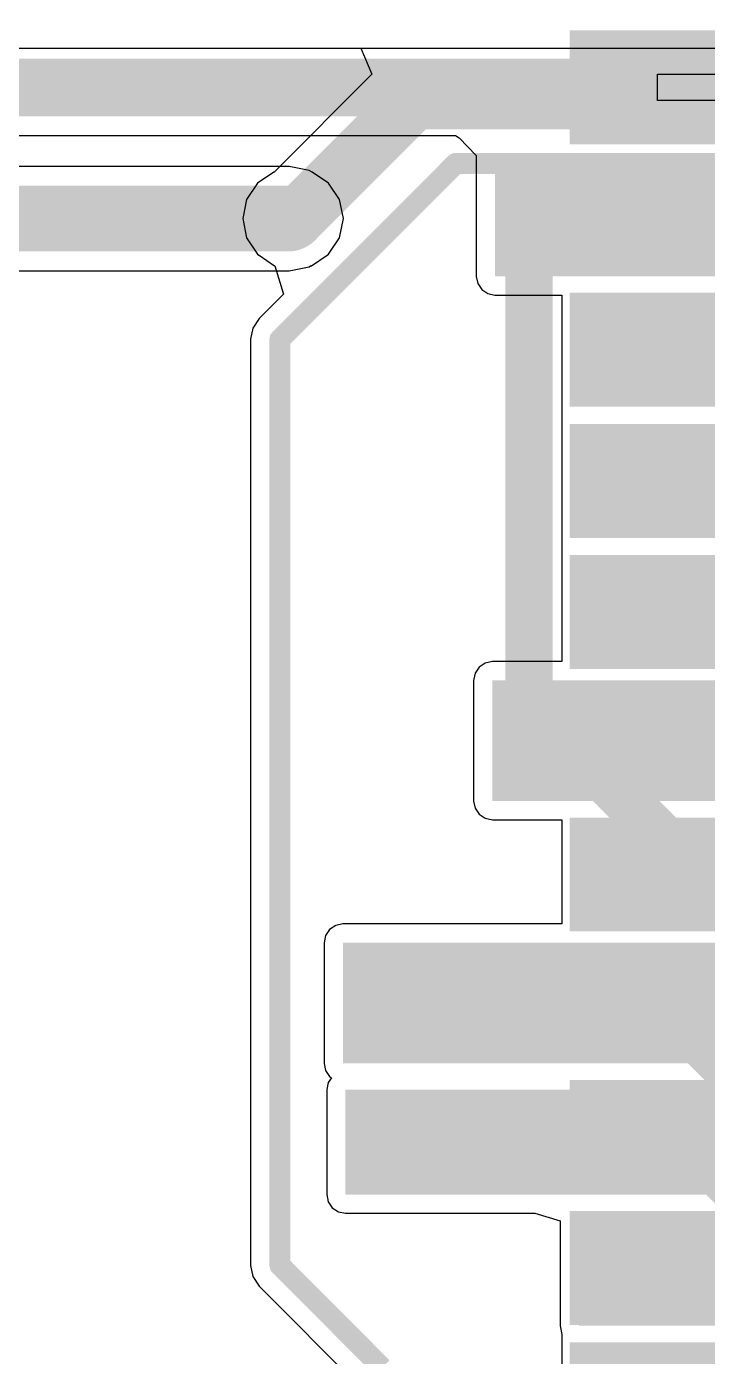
# Model space of a CAD drawing. Header units: millimetres. Extents: x -0.71 to 2.98, y -0.65 to 2.9.
# Drawn here: x 1.307 to 1.567, y 2.079 to 2.586 of the extents above; entities that cross this region are included whole.
import ezdxf

# ---------------------------------------------------------------- set-up
doc = ezdxf.new("R2010")
doc.units = ezdxf.units.MM
doc.header["$MEASUREMENT"] = 0
for name, color, linetype in [('BottomLayer', 5, 'Continuous'), ('BottomSolder', 6, 'Continuous'), ('Mechanical2', 216, 'Continuous'), ('TopLayer', 1, 'Continuous'), ('TopPaste', 8, 'Continuous'), ('TopSolder', 216, 'Continuous'), ('ViaHoleLayer', 16, 'Continuous')]:
    doc.layers.add(name, color=color, linetype=linetype)

# ---------------------------------------------------------------- blocks, each defined once
blk = doc.blocks.new('ESP32_WROVER_E_N8R8_253')
at = {"layer": 'TopLayer'}
for points in [[(0.31496, 0.46772), (0.37402, 0.46772), (0.37402, 0.43228), (0.31496, 0.43228)], [(0.31496, 0.41772), (0.37402, 0.41772), (0.37402, 0.38228), (0.31496, 0.38228)], [(0.31496, 0.36772), (0.37402, 0.36772), (0.37402, 0.33228), (0.31496, 0.33228)], [(0.31496, 0.31772), (0.37402, 0.31772), (0.37402, 0.28228), (0.31496, 0.28228)], [(0.31496, 0.26772), (0.37402, 0.26772), (0.37402, 0.23228), (0.31496, 0.23228)], [(0.31496, 0.21772), (0.37402, 0.21772), (0.37402, 0.18228), (0.31496, 0.18228)], [(0.31496, 0.16772), (0.37402, 0.16772), (0.37402, 0.13228), (0.31496, 0.13228)], [(0.31496, 0.11772), (0.37402, 0.11772), (0.37402, 0.08228), (0.31496, 0.08228)], [(0.31496, 0.06772), (0.37402, 0.06772), (0.37402, 0.03228), (0.31496, 0.03228)], [(0.31496, 0.01772), (0.37402, 0.01772), (0.37402, -0.01772), (0.31496, -0.01772)], [(0.31496, -0.03228), (0.37402, -0.03228), (0.37402, -0.06772), (0.31496, -0.06772)]]:
    blk.add_hatch(color=1, dxfattribs=at).paths.add_polyline_path(points)
at = {"layer": 'TopPaste'}
for points in [[(0.31496, 0.46772), (0.37402, 0.46772), (0.37402, 0.43228), (0.31496, 0.43228)], [(0.31496, 0.41772), (0.37402, 0.41772), (0.37402, 0.38228), (0.31496, 0.38228)], [(0.31496, 0.36772), (0.37402, 0.36772), (0.37402, 0.33228), (0.31496, 0.33228)], [(0.31496, 0.31772), (0.37402, 0.31772), (0.37402, 0.28228), (0.31496, 0.28228)], [(0.31496, 0.26772), (0.37402, 0.26772), (0.37402, 0.23228), (0.31496, 0.23228)], [(0.31496, 0.21772), (0.37402, 0.21772), (0.37402, 0.18228), (0.31496, 0.18228)], [(0.31496, 0.16772), (0.37402, 0.16772), (0.37402, 0.13228), (0.31496, 0.13228)], [(0.31496, 0.11772), (0.37402, 0.11772), (0.37402, 0.08228), (0.31496, 0.08228)], [(0.31496, 0.06772), (0.37402, 0.06772), (0.37402, 0.03228), (0.31496, 0.03228)], [(0.31496, 0.01772), (0.37402, 0.01772), (0.37402, -0.01772), (0.31496, -0.01772)], [(0.31496, -0.03228), (0.37402, -0.03228), (0.37402, -0.06772), (0.31496, -0.06772)]]:
    blk.add_hatch(color=8, dxfattribs=at).paths.add_polyline_path(points)
at = {"layer": 'TopSolder'}
for points in [[(0.31096, 0.47172), (0.37802, 0.47172), (0.37802, 0.42828), (0.31096, 0.42828)], [(0.31096, 0.42172), (0.37802, 0.42172), (0.37802, 0.37828), (0.31096, 0.37828)], [(0.31096, 0.37172), (0.37802, 0.37172), (0.37802, 0.32828), (0.31096, 0.32828)], [(0.31096, 0.32172), (0.37802, 0.32172), (0.37802, 0.27828), (0.31096, 0.27828)], [(0.31096, 0.27172), (0.37802, 0.27172), (0.37802, 0.22828), (0.31096, 0.22828)], [(0.31096, 0.22172), (0.37802, 0.22172), (0.37802, 0.17828), (0.31096, 0.17828)], [(0.31096, 0.17172), (0.37802, 0.17172), (0.37802, 0.12828), (0.31096, 0.12828)], [(0.31096, 0.12172), (0.37802, 0.12172), (0.37802, 0.07828), (0.31096, 0.07828)], [(0.31096, 0.07172), (0.37802, 0.07172), (0.37802, 0.02828), (0.31096, 0.02828)], [(0.31096, 0.02172), (0.37802, 0.02172), (0.37802, -0.02172), (0.31096, -0.02172)], [(0.31096, -0.02828), (0.37802, -0.02828), (0.37802, -0.07172), (0.31096, -0.07172)]]:
    blk.add_hatch(color=216, dxfattribs=at).paths.add_polyline_path(points)

msp = doc.modelspace()

# ---------------------------------------------------------------- hatches: boundary and pattern name
at = {"layer": 'BottomLayer'}
h = msp.add_hatch(color=5, dxfattribs=at)
edge = h.paths.add_edge_path()
edge.add_arc((1.409, 2.513), 0.01181, 0, 360)
h = msp.add_hatch(color=5, dxfattribs=at)
edge = h.paths.add_edge_path()
edge.add_arc((1.499, 2.506), 0.01181, 0, 360)
h = msp.add_hatch(color=5, dxfattribs=at)
edge = h.paths.add_edge_path()
edge.add_arc((1.444, 2.212), 0.01181, 0, 360)
h = msp.add_hatch(color=5, dxfattribs=at)
edge = h.paths.add_edge_path()
edge.add_arc((1.446, 2.158), 0.01181, 0, 360)
at = {"layer": 'BottomSolder'}
h = msp.add_hatch(color=6, dxfattribs=at)
edge = h.paths.add_edge_path()
edge.add_arc((1.409, 2.513), 0.00791, 0, 360)
h = msp.add_hatch(color=6, dxfattribs=at)
edge = h.paths.add_edge_path()
edge.add_arc((1.499, 2.506), 0.00791, 0, 360)
h = msp.add_hatch(color=6, dxfattribs=at)
edge = h.paths.add_edge_path()
edge.add_arc((1.444, 2.212), 0.00791, 0, 360)
h = msp.add_hatch(color=6, dxfattribs=at)
edge = h.paths.add_edge_path()
edge.add_arc((1.446, 2.158), 0.00791, 0, 360)
at = {"layer": 'TopLayer'}
for points in [[(1.486, 2.491), (1.644, 2.491), (1.644, 2.537), (1.486, 2.537)], [(1.485, 2.291), (1.644, 2.291), (1.644, 2.337), (1.485, 2.337)], [(1.428, 2.191), (1.644, 2.191), (1.644, 2.237), (1.428, 2.237)], [(1.429, 2.141), (1.644, 2.141), (1.644, 2.181), (1.429, 2.181)], [(1.518, 2.091), (1.644, 2.091), (1.644, 2.131), (1.518, 2.131)]]:
    msp.add_hatch(color=1, dxfattribs=at).paths.add_polyline_path(points)
h = msp.add_hatch(color=1, dxfattribs=at)
edge = h.paths.add_edge_path()
edge.add_arc((1.409, 2.513), 0.01181, 0, 360)
h = msp.add_hatch(color=1, dxfattribs=at)
edge = h.paths.add_edge_path()
edge.add_arc((1.499, 2.506), 0.01181, 0, 360)
h = msp.add_hatch(color=1, dxfattribs=at)
edge = h.paths.add_edge_path()
edge.add_arc((1.444, 2.212), 0.01181, 0, 360)
h = msp.add_hatch(color=1, dxfattribs=at)
edge = h.paths.add_edge_path()
edge.add_arc((1.446, 2.158), 0.01181, 0, 360)
at = {"layer": 'TopSolder'}
h = msp.add_hatch(color=216, dxfattribs=at)
edge = h.paths.add_edge_path()
edge.add_arc((1.409, 2.513), 0.00791, 0, 360)
h = msp.add_hatch(color=216, dxfattribs=at)
edge = h.paths.add_edge_path()
edge.add_arc((1.499, 2.506), 0.00791, 0, 360)
h = msp.add_hatch(color=216, dxfattribs=at)
edge = h.paths.add_edge_path()
edge.add_arc((1.444, 2.212), 0.00791, 0, 360)
h = msp.add_hatch(color=216, dxfattribs=at)
edge = h.paths.add_edge_path()
edge.add_arc((1.446, 2.158), 0.00791, 0, 360)
at = {"layer": 'ViaHoleLayer'}
h = msp.add_hatch(color=16, dxfattribs=at)
edge = h.paths.add_edge_path()
edge.add_arc((1.409, 2.513), 0.00591, 0, 360)
h = msp.add_hatch(color=16, dxfattribs=at)
edge = h.paths.add_edge_path()
edge.add_arc((1.499, 2.506), 0.00591, 0, 360)
h = msp.add_hatch(color=16, dxfattribs=at)
edge = h.paths.add_edge_path()
edge.add_arc((1.444, 2.212), 0.00591, 0, 360)
h = msp.add_hatch(color=16, dxfattribs=at)
edge = h.paths.add_edge_path()
edge.add_arc((1.446, 2.158), 0.00591, 0, 360)

# ---------------------------------------------------------------- linework, layer by layer
at = {"layer": 'BottomLayer'}
for p, q in [((0.187, 2.578), (2.222, 2.578)), ((1.30032, 2.578), (1.4349, 2.578)), ((1.4349, 2.578), (1.43905, 2.568)), ((1.43905, 2.568), (1.40179, 2.53075)), ((1.40166, 2.53072), (1.39544, 2.52656)), ((1.40179, 2.53075), (1.40166, 2.53072)), ((1.39544, 2.52656), (1.39128, 2.52034)), ((1.39128, 2.52034), (1.38982, 2.513)), ((1.38982, 2.513), (1.39128, 2.50566)), ((1.39128, 2.50566), (1.39544, 2.49944)), ((1.39544, 2.49944), (1.39599, 2.49907)), ((1.39599, 2.49907), (1.39602, 2.49902)), ((1.39602, 2.49902), (1.40198, 2.49504)), ((1.40198, 2.49504), (1.40203, 2.49503)), ((1.40203, 2.49503), (1.40532, 2.48418)), ((1.40532, 2.48418), (1.39607, 2.47493)), ((1.39607, 2.47493), (1.39364, 2.47129)), ((1.39364, 2.47129), (1.39278, 2.467)), ((1.39278, 2.467), (1.39278, 2.467)), ((1.39278, 2.467), (1.39278, 2.114)), ((1.39278, 2.114), (1.39278, 2.114)), ((1.39278, 2.114), (1.39364, 2.10971)), ((1.39364, 2.10971), (1.39607, 2.10607)), ((1.39607, 2.10607), (1.43507, 2.06707))]:
    msp.add_line(p, q, dxfattribs=at)
for points, const_width in [([(1.409, 2.512), (1.455, 2.558)], 0.022), ([(1.455, 2.558), (1.74, 2.558)], 0.022), ([(1.404, 2.467), (1.471, 2.534)], 0.008), ([(1.471, 2.534), (1.631, 2.534)], 0.008), ([(1.499, 2.328), (1.499, 2.506)], 0.018), ([(1.404, 2.114), (1.404, 2.467)], 0.008), ([(1.499, 2.328), (1.75, 2.077)], 0.018), ([(1.444, 2.212), (1.547, 2.212)], 0.012), ([(1.547, 2.212), (1.72292, 2.03608)], 0.012), ([(1.446, 2.158), (1.558, 2.158)], 0.012), ([(1.558, 2.158), (1.69251, 2.02349)], 0.012), ([(1.404, 2.114), (1.443, 2.075)], 0.008)]:
    msp.add_lwpolyline(points, dxfattribs=dict(at, const_width=const_width))
for points, const_width in [([(1.4495, 2.558, 1), (1.4605, 2.558, 1)], 0.011), ([(1.4495, 2.558, 1), (1.4605, 2.558, 1)], 0.011), ([(1.469, 2.534, 1), (1.473, 2.534, 1)], 0.004), ([(1.469, 2.534, 1), (1.473, 2.534, 1)], 0.004), ([(1.4035, 2.512, 1), (1.4145, 2.512, 1)], 0.011), ([(1.4945, 2.506, 1), (1.5035, 2.506, 1)], 0.009), ([(1.402, 2.467, 1), (1.406, 2.467, 1)], 0.004), ([(1.402, 2.467, 1), (1.406, 2.467, 1)], 0.004), ([(1.4945, 2.328, 1), (1.5035, 2.328, 1)], 0.009), ([(1.4945, 2.328, 1), (1.5035, 2.328, 1)], 0.009), ([(1.441, 2.212, 1), (1.447, 2.212, 1)], 0.006), ([(1.544, 2.212, 1), (1.55, 2.212, 1)], 0.006), ([(1.544, 2.212, 1), (1.55, 2.212, 1)], 0.006), ([(1.443, 2.158, 1), (1.449, 2.158, 1)], 0.006), ([(1.555, 2.158, 1), (1.561, 2.158, 1)], 0.006), ([(1.555, 2.158, 1), (1.561, 2.158, 1)], 0.006), ([(1.402, 2.114, 1), (1.406, 2.114, 1)], 0.004), ([(1.402, 2.114, 1), (1.406, 2.114, 1)], 0.004)]:
    msp.add_lwpolyline(points, format="xyb", close=True, dxfattribs=dict(at, const_width=const_width))
at = {"layer": 'Mechanical2', "const_width": 0.01}
msp.add_lwpolyline([(2.97335, 1.12706, 1), (-0.56996, 1.12706, 1)], format="xyb", close=True, dxfattribs=at)
at = {"layer": 'TopLayer'}
for p, q in [((0.188, 2.578), (2.222, 2.578)), ((1.54798, 2.558), (1.54798, 2.568)), ((1.54798, 2.568), (1.5875, 2.568)), ((1.5875, 2.558), (1.54798, 2.558)), ((1.29066, 2.54465), (1.47096, 2.54465)), ((1.47096, 2.54465), (1.47235, 2.54384)), ((1.47235, 2.54384), (1.47886, 2.537)), ((1.47886, 2.537), (1.47886, 2.491)), ((1.40756, 2.53288), (1.29406, 2.53288)), ((1.41517, 2.53137), (1.40756, 2.53288)), ((1.41606, 2.53078), (1.41517, 2.53137)), ((1.41634, 2.53072), (1.41606, 2.53078)), ((1.42256, 2.52656), (1.41634, 2.53072)), ((1.42672, 2.52034), (1.42256, 2.52656)), ((1.42818, 2.513), (1.42672, 2.52034)), ((1.42672, 2.50566), (1.42818, 2.513)), ((1.42256, 2.49944), (1.42672, 2.50566)), ((1.41602, 2.49504), (1.42198, 2.49902)), ((1.42198, 2.49902), (1.42201, 2.49907)), ((1.42201, 2.49907), (1.42256, 2.49944)), ((1.40756, 2.49312), (1.41517, 2.49463)), ((1.41517, 2.49463), (1.41569, 2.49498)), ((1.41569, 2.49498), (1.41602, 2.49504)), ((0.9049, 2.49312), (1.40756, 2.49312)), ((1.47886, 2.491), (1.47941, 2.48827)), ((1.47941, 2.48827), (1.48095, 2.48595)), ((1.48095, 2.48595), (1.48327, 2.48441)), ((1.48327, 2.48441), (1.486, 2.48386)), ((1.486, 2.48386), (1.51145, 2.48386)), ((1.51145, 2.48386), (1.51145, 2.44772)), ((1.51145, 2.44772), (1.51145, 2.43828)), ((1.51145, 2.43828), (1.51145, 2.42828)), ((1.51145, 2.42828), (1.51145, 2.39772)), ((1.51145, 2.39772), (1.51145, 2.38828)), ((1.51145, 2.38828), (1.51145, 2.37828)), ((1.51145, 2.37828), (1.51145, 2.34414)), ((1.47995, 2.34205), (1.47841, 2.33973)), ((1.48227, 2.34359), (1.47995, 2.34205)), ((1.485, 2.34414), (1.48227, 2.34359)), ((1.51145, 2.34414), (1.485, 2.34414)), ((1.47841, 2.33973), (1.47786, 2.337)), ((1.47786, 2.337), (1.47786, 2.291)), ((1.47786, 2.291), (1.47841, 2.28827)), ((1.47841, 2.28827), (1.47995, 2.28595)), ((1.47995, 2.28595), (1.48227, 2.28441)), ((1.48227, 2.28441), (1.485, 2.28386)), ((1.485, 2.28386), (1.51145, 2.28386)), ((1.51145, 2.28386), (1.51145, 2.24414)), ((1.42295, 2.24205), (1.42141, 2.23973)), ((1.42527, 2.24359), (1.42295, 2.24205)), ((1.428, 2.24414), (1.42527, 2.24359)), ((1.51145, 2.24414), (1.428, 2.24414)), ((1.42141, 2.23973), (1.42086, 2.237)), ((1.42086, 2.237), (1.42086, 2.191)), ((1.42086, 2.191), (1.42141, 2.18827)), ((1.42141, 2.18827), (1.42295, 2.18595)), ((1.4236, 2.18552), (1.42241, 2.18373)), ((1.42295, 2.18595), (1.4236, 2.18552)), ((1.42241, 2.18373), (1.42186, 2.181)), ((1.42186, 2.181), (1.42186, 2.141)), ((1.42186, 2.141), (1.42241, 2.13827)), ((1.42241, 2.13827), (1.42395, 2.13595)), ((1.42395, 2.13595), (1.42627, 2.13441)), ((1.42627, 2.13441), (1.429, 2.13386)), ((1.429, 2.13386), (1.50124, 2.13386)), ((1.50124, 2.13386), (1.51086, 2.131)), ((1.51086, 2.131), (1.51086, 2.09747)), ((1.51086, 2.09747), (1.51086, 2.091)), ((1.51086, 2.091), (1.51145, 2.08772)), ((1.51145, 2.08772), (1.51145, 2.08772)), ((1.51145, 2.08772), (1.51145, 2.03828))]:
    msp.add_line(p, q, dxfattribs=at)
for points, const_width in [([(1.273, 2.563), (1.54798, 2.563)], 0.022), ([(1.233, 2.513), (1.40756, 2.513)], 0.025), ([(1.40756, 2.513), (1.40856, 2.512)], 0.022), ([(1.40856, 2.512), (1.409, 2.512)], 0.022), ([(1.54798, 2.463), (1.54823, 2.46275)], 0.022), ([(1.54823, 2.46275), (1.60537, 2.46275)], 0.022), ([(1.54798, 2.413), (1.792, 2.413)], 0.022), ([(1.54798, 2.363), (1.798, 2.363)], 0.008)]:
    msp.add_lwpolyline(points, dxfattribs=dict(at, const_width=const_width))
for points, const_width in [([(1.54248, 2.563, 1), (1.55348, 2.563, 1)], 0.011), ([(1.40131, 2.513, 1), (1.41381, 2.513, 1)], 0.0125), ([(1.40206, 2.513, 1), (1.41306, 2.513, 1)], 0.011), ([(1.40306, 2.512, 1), (1.41406, 2.512, 1)], 0.011), ([(1.40306, 2.512, 1), (1.41406, 2.512, 1)], 0.011), ([(1.4035, 2.512, 1), (1.4145, 2.512, 1)], 0.011), ([(1.54248, 2.463, 1), (1.55348, 2.463, 1)], 0.011), ([(1.54273, 2.46275, 1), (1.55373, 2.46275, 1)], 0.011), ([(1.54273, 2.46275, 1), (1.55373, 2.46275, 1)], 0.011), ([(1.54248, 2.413, 1), (1.55348, 2.413, 1)], 0.011), ([(1.54598, 2.363, 1), (1.54998, 2.363, 1)], 0.004)]:
    msp.add_lwpolyline(points, format="xyb", close=True, dxfattribs=dict(at, const_width=const_width))

# ---------------------------------------------------------------- block references
msp.add_blockref('ESP32_WROVER_E_N8R8_253', (1.20349, 2.113))

doc.saveas('drawing.dxf')
